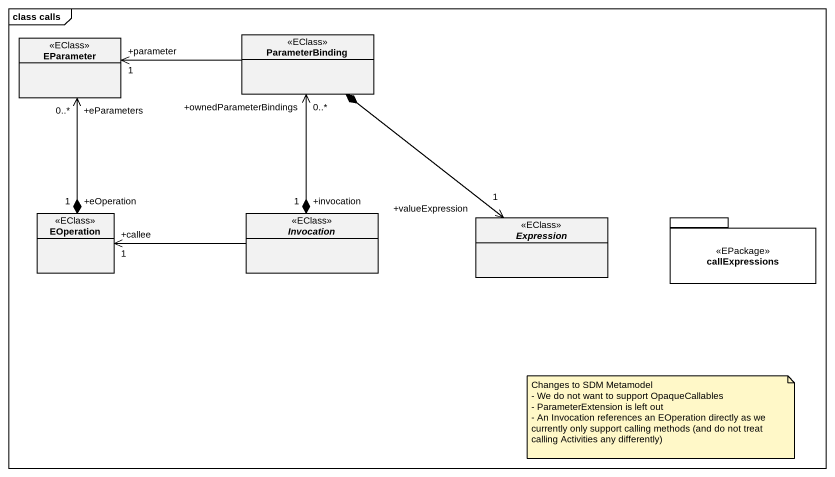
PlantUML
@startuml
mainframe class calls
hide circle
hide empty members
class EParameter <<EClass>>
class ParameterBinding <<EClass>>
class EOperation <<EClass>>
abstract class Invocation <<EClass>>
abstract class Expression <<EClass>>
package callExpressions <<EPackage>> {
}
ParameterBinding -left-> "+parameter\n1" EParameter
EOperation "+eOperation\n1" *-up-> "+eParameters\n0..*" EParameter
Invocation "+invocation\n1" *-up-> "+ownedParameterBindings\n0..*" ParameterBinding
Invocation -left-> "+callee\n1" EOperation
Expression "+valueExpression\n1" <-up-* ParameterBinding
note as N1
  Changes to SDM Metamodel
  - We do not want to support OpaqueCallables
  - ParameterExtension is left out
  - An Invocation references an EOperation directly as we currently only support calling methods (and do not treat calling Activities any differently)
end note
@enduml
